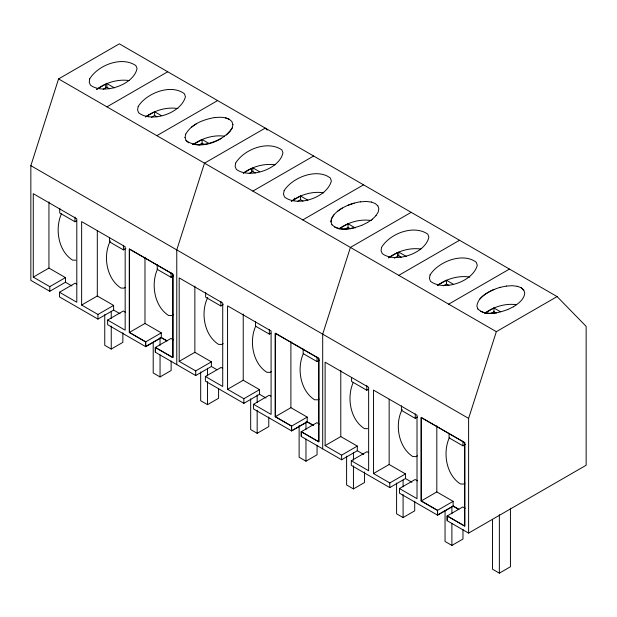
<?xml version="1.0" encoding="UTF-8"?>
<svg xmlns="http://www.w3.org/2000/svg" width="617" height="617" viewBox="0 0 617 617"><rect width="100%" height="100%" fill="white"/><g stroke="black" fill="none" stroke-linecap="round" stroke-linejoin="round"><path stroke-width="0.93" d="M185.038 137.622L185.671 134.19M232.902 124.449L232.27 127.881L230.048 131.475L226.393 135.038M331.961 224.796L330.959 221.804C331.406 215.318 337.306 211.191 342.319 207.991M330.959 221.865L331.591 218.495L333.812 214.909M71.904 285.964L65.456 282.239L49.784 291.293L30.85 280.357L30.85 165.657L58.569 78.922L119.336 43.838L557.097 296.584L586.15 326.385L586.15 465.241L468.612 533.096L447.248 520.763L447.248 515.92L464.794 526.054L464.794 442.605L421.264 417.478L421.264 500.919L437.576 510.336L437.576 515.18L453.125 506.202L458.77 509.457M468.612 533.096L468.612 418.395L496.33 331.668L557.097 296.584M185.671 134.251C191.324 123.971 203.548 119.551 214.485 117.554M232.27 127.819C223.67 141.301 199.839 150.88 186.041 140.483M375.969 215.719L378.19 212.063L378.823 208.693L377.828 205.769M61.422 213.883C54.736 228.668 58.237 251.212 72.69 260.158L75.837 260.173M207.798 297.471C200.301 312.202 204.065 335.324 218.619 344.402L221.758 344.425L223.161 343.584M353.263 382.378C346.577 397.163 350.078 419.699 364.539 428.653L367.686 428.668M110.335 241.031C102.677 255.723 106.517 278.815 120.932 288.046L124.086 288.131L125.498 287.329M157.543 269.12C150.702 283.889 154.265 306.387 168.603 315.495L171.757 315.58L173.161 314.778M255.8 325.923C248.952 340.692 252.523 363.182 266.853 372.29L270.007 372.383L271.418 371.573M303.471 353.364C296.623 368.141 300.194 390.63 314.523 399.739L317.678 399.831L319.082 399.022M402.176 409.526C394.518 424.218 398.358 447.302 412.773 456.541L415.927 456.626L417.339 455.824M449.392 437.615C442.543 452.384 446.114 474.874 460.444 483.99L463.598 484.075L465.01 483.265M372.313 219.282L375.969 215.657M479.733 299.152C485.085 293.16 492.567 289.689 500.109 287.329M96.63 89.334C105.831 82.593 117.693 78.984 129.076 80.542M243.221 173.099C252.314 166.667 263.891 163.266 274.997 164.793M388.471 257.829C397.672 251.088 409.534 247.479 420.917 249.037M145.473 116.906C154.759 110.389 166.598 106.756 177.935 108.577M191.548 127.094L196.399 123.809M192.936 144.633C201.99 138.301 213.482 134.637 224.549 136.21M291.394 201.15C300.68 194.64 312.518 191.008 323.856 192.82M337.476 211.346C344.147 206.248 352.13 203.07 360.405 201.798M338.856 228.884C348.142 222.367 359.981 218.734 371.318 220.554M367.47 222.575L372.313 219.22M437.314 285.401C446.6 278.884 458.439 275.251 469.776 277.064M484.777 313.127C493.831 306.796 505.323 303.124 516.39 304.705M513.39 306.819C518.357 303.541 524.303 299.446 524.743 292.944L523.748 290.013L521.188 287.73L517.239 286.257M96.869 89.334L105.638 84.097L105.638 87.807L103.247 89.234M243.584 173.099L251.559 168.341L251.559 172.05L249.168 173.477M388.71 257.829L397.479 252.584L397.479 256.294L394.294 258.199M106.942 106.849L167.708 71.765M145.712 116.906L154.636 111.754L161.114 115.495M151.389 117.338L154.636 115.464L157.065 116.868M156.849 135.663L217.616 100.586M193.175 144.64L202.098 139.488L208.577 143.229M198.851 145.072L202.098 143.198L204.528 144.602M59.733 208.307L59.733 212.965L74.95 221.75L76.516 220.847M120.068 313.775L113.621 310.05L97.949 319.097L59.456 296.877L59.456 292.242L76.801 302.253L76.801 218.811L33.272 193.676L33.272 277.118L48.944 268.071L65.456 277.604L65.456 282.239M33.272 277.118L49.784 286.65L65.456 277.604M109.556 237.352L109.556 241.879L123.423 249.885L125.775 248.528M59.456 292.242L75.127 283.188L76.778 284.144M252.862 191.1L313.629 156.016M166.929 340.962L161.284 337.707L145.735 346.685L107.62 324.681L107.62 320.046L125.166 330.18L125.166 246.738L81.637 221.603L81.637 305.045L97.309 295.998L113.621 305.415L113.621 310.05M291.633 201.157L300.556 196.005L307.844 200.209M81.637 305.045L97.949 314.462L113.621 305.415M297.309 201.589L300.556 199.715L302.986 201.111M157.227 264.801L157.227 269.328L171.094 277.334L173.439 275.976M107.62 320.046L123.292 310.999L125.683 312.379M302.77 219.914L363.536 184.83M129.308 332.494L144.98 323.447L161.284 332.864L161.284 337.499L145.612 346.546L145.612 341.911L129.308 332.494L129.308 249.052L172.837 274.179L172.837 357.629L155.291 347.494L155.291 352.13M104.751 314.616L104.751 345.312L111.245 349.06L122.86 342.358L122.86 332.771M339.095 228.884L348.019 223.732L355.307 227.943M145.612 341.911L161.284 332.864M344.772 229.316L348.019 227.442L350.448 228.845M205.654 292.551L205.654 297.217L220.871 305.993L223.215 304.636M155.291 347.494L170.963 338.448L173.354 339.828M411.177 212.333L350.41 247.417L322.691 334.152L322.691 448.852M265.989 398.019L259.541 394.294L243.869 403.341L205.376 381.121L205.376 376.486L222.722 386.497L222.722 303.055L179.192 277.92L179.192 361.369L194.864 352.315L211.376 361.855L211.376 366.49L195.705 375.537L155.407 352.268L155.407 347.425L172.953 357.559L172.953 274.118L129.423 248.983L129.423 332.424L145.735 341.841L145.735 346.685M153.209 342.296L153.209 372.984L160.05 376.933L171.133 370.539L171.133 360.945M179.192 361.369L195.705 370.902L211.376 361.855M255.484 321.596L255.484 326.131L269.344 334.129L270.909 333.226M205.376 376.486L221.048 367.439L222.698 368.388M398.783 275.344L459.549 240.26M312.85 425.213L307.204 421.951L291.656 430.928L253.541 408.932L253.541 404.289L271.094 414.423L271.094 330.982L227.557 305.847L227.557 389.288L243.229 380.242L259.541 389.659L259.541 394.294M200.679 371.943L200.679 400.718L207.513 404.667L218.595 398.266L218.595 388.679M437.553 285.401L446.477 280.249L452.955 283.99M227.557 389.288L243.869 398.705L259.541 389.659M443.23 285.833L446.477 283.959L448.906 285.363M303.148 349.045L303.148 353.58L317.015 361.577L319.359 360.22M253.541 404.289L269.213 395.242L270.809 396.168M448.69 304.158L509.457 269.074M275.228 416.737L290.9 407.69L307.204 417.107L307.204 421.743L291.532 430.789L291.532 426.154L275.228 416.737L275.228 333.296L318.758 358.431L318.758 441.872L301.212 431.738L301.212 436.373M250.672 398.867L250.672 429.555L257.166 433.311L268.781 426.609L268.781 417.015M485.016 313.135L493.939 307.983L500.418 311.724M291.532 426.154L307.204 417.107M490.692 313.567L493.939 311.693L496.369 313.089M351.574 377.735L351.574 381.46L366.791 390.245L368.357 389.342M301.212 431.738L316.883 422.691L319.274 424.072M411.909 482.263L405.462 478.545L389.79 487.592L351.297 465.365L351.297 460.729L368.642 470.748L368.642 387.299L325.113 362.171L325.113 445.613L340.785 436.566L357.297 446.099L357.297 450.734L341.625 459.781L301.327 436.52L301.327 431.676L318.873 441.803L318.873 358.361L275.344 333.226L275.344 416.668L291.656 426.085L291.656 430.928M299.129 425.583L299.129 457.228L305.97 461.184L317.053 454.783L317.053 445.189M325.113 445.613L341.625 455.145L357.297 446.099M401.405 405.847L401.405 410.374L415.264 418.38L417.616 417.023M351.297 460.729L366.968 451.683L368.619 452.639M437.576 515.18L399.461 493.176L399.461 488.541L417.015 498.675L417.015 415.226L373.478 390.098L373.478 473.54L389.15 464.493L405.462 473.91L405.462 478.545M346.6 456.187L346.6 484.962L353.441 488.911L364.516 482.517L364.516 471.966M373.478 473.54L389.79 482.957L405.462 473.91M449.068 433.288L449.068 437.823L462.935 445.829L465.28 444.471M399.461 488.541L415.133 479.494L417.524 480.874M421.149 500.989L436.821 491.934L453.125 501.351L453.125 505.986L437.453 515.041L437.453 510.406L421.149 500.989L421.149 417.539L464.678 442.674L464.678 526.116L447.132 515.989L447.132 520.625M396.592 483.111L396.592 513.807L403.094 517.555L414.701 510.853L414.701 501.259M437.453 510.406L453.125 501.351M447.132 515.989L462.804 506.943L465.195 508.323M445.05 510.783L445.05 541.479L451.891 545.428L462.974 539.027L462.974 529.44M492.52 519.337L492.52 569.206L499.361 573.162L510.436 566.761L510.436 508.254M221.549 138.262C212.772 142.997 202.546 145.982 192.55 144.247M361.77 225.367L367.47 222.513M493.939 289.442C486.844 292.797 477.851 297.402 476.879 306.117L477.882 309.04M507.691 309.618L513.39 306.757M105.638 87.807L106.895 87.282L109.386 88.725M251.559 172.05L252.816 171.534L255.307 172.968M397.479 256.294L398.736 255.777L401.227 257.22M348.019 205.253L354.189 203.147M361.77 225.305C352.615 228.598 339.905 232.347 331.961 224.735M507.691 309.557C498.536 312.842 485.826 316.598 477.882 308.978M355.6 227.418C348.736 229.061 341.124 230.172 334.522 227.01M500.109 287.391L506.326 286.041M214.485 117.616C220.377 116.999 227.65 116.698 231.907 121.588L232.902 124.511M360.405 201.859L366.251 201.435L371.318 202.075M506.326 286.111L512.172 285.679L517.239 286.319M495.297 312.95L489.458 313.313L484.391 312.734L480.442 311.261M225.398 117.824L229.347 119.305M371.318 202.006L375.267 203.548L377.828 205.831M114.376 87.892L106.895 83.573L106.895 87.282M259.464 171.665L252.816 167.824L252.816 171.534M406.217 256.387L398.736 252.068L398.736 255.777M58.569 78.922L496.33 331.668M30.85 165.657L468.612 418.395M161.284 337.499L166.929 340.754M307.204 421.743L313.66 425.468M453.125 505.986L458.77 509.249M211.376 366.49L217.022 369.745M357.297 450.734L363.745 454.459M521.188 287.8L523.748 290.075M188.601 142.828L186.041 140.545L185.038 137.56M267.238 130.118L265.256 128.089L204.489 163.173L176.77 249.9L176.77 364.608M499.361 514.655L499.361 573.162M493.939 307.983L493.939 311.693M462.935 441.294L462.935 445.829M451.891 507.066L451.891 513.776M451.891 523.37L451.891 545.428M446.477 280.249L446.477 283.959M436.821 425.761L436.821 491.934M415.264 413.845L415.264 418.38M403.094 480.149L403.094 486.867M403.094 494.533L403.094 517.555M389.79 482.957L389.79 487.592M389.15 399.268L389.15 464.493M366.791 385.586L366.791 390.245M353.441 452.469L353.441 460.135M353.441 465.897L353.441 488.911M348.019 223.732L348.019 227.442M341.625 455.145L341.625 459.781M340.785 370.385L340.785 436.566M317.015 357.05L317.015 361.577M305.97 421.858L305.97 429.532M305.97 439.119L305.97 461.184M300.556 196.005L300.556 199.715M294.309 198.111L294.309 200.031M290.9 341.51L290.9 407.69M269.344 329.601L269.344 334.129M257.166 394.942L257.166 402.616M257.166 410.29L257.166 433.311M243.869 398.705L243.869 403.341M243.229 314.061L243.229 380.242M220.871 301.335L220.871 305.993M207.513 368.218L207.513 375.892M207.513 381.645L207.513 404.667M202.098 139.488L202.098 143.198M195.705 370.902L195.705 375.537M194.864 286.141L194.864 352.315M171.094 272.799L171.094 277.334M160.05 337.607L160.05 345.281M160.05 354.875L160.05 376.933M154.636 111.754L154.636 115.464M148.388 114.824L148.388 116.736M144.98 257.266L144.98 323.447M123.423 245.358L123.423 249.885M111.245 311.654L111.245 318.372M111.245 326.046L111.245 349.06M97.949 314.462L97.949 319.097M97.309 230.773L97.309 295.998M74.95 217.091L74.95 221.75M49.784 286.65L49.784 291.293M48.944 201.89L48.944 268.071M89.696 78.899L89.234 82.231L90.398 85.1C103.355 95.072 133.943 84.868 137.043 68.456L135.879 65.595C121.773 55.892 98.041 65.078 89.696 78.899M235.617 163.143L235.154 166.482L236.319 169.343C249.276 179.316 279.863 169.112 282.964 152.708L281.799 149.838C267.693 140.144 243.962 149.322 235.617 163.143M381.537 247.386L381.075 250.726L382.247 253.595C395.196 263.567 425.784 253.363 428.884 236.951L427.72 234.082C413.614 224.387 389.89 233.565 381.537 247.386M138.208 106.456L137.576 109.826L138.57 112.757C151.851 123.169 181.313 113.065 185.439 96.715L184.444 93.792C171.056 83.472 146.445 93.152 138.208 106.456M284.128 190.699L283.496 194.077L284.491 197C297.772 207.42 327.234 197.317 331.36 180.958L330.365 178.035C316.976 167.716 292.365 177.403 284.128 190.699M430.049 274.951L429.417 278.321L430.419 281.244C443.692 291.664 473.154 281.56 477.28 265.21L476.285 262.279C462.897 251.967 438.286 261.647 430.049 274.951"/></g></svg>
